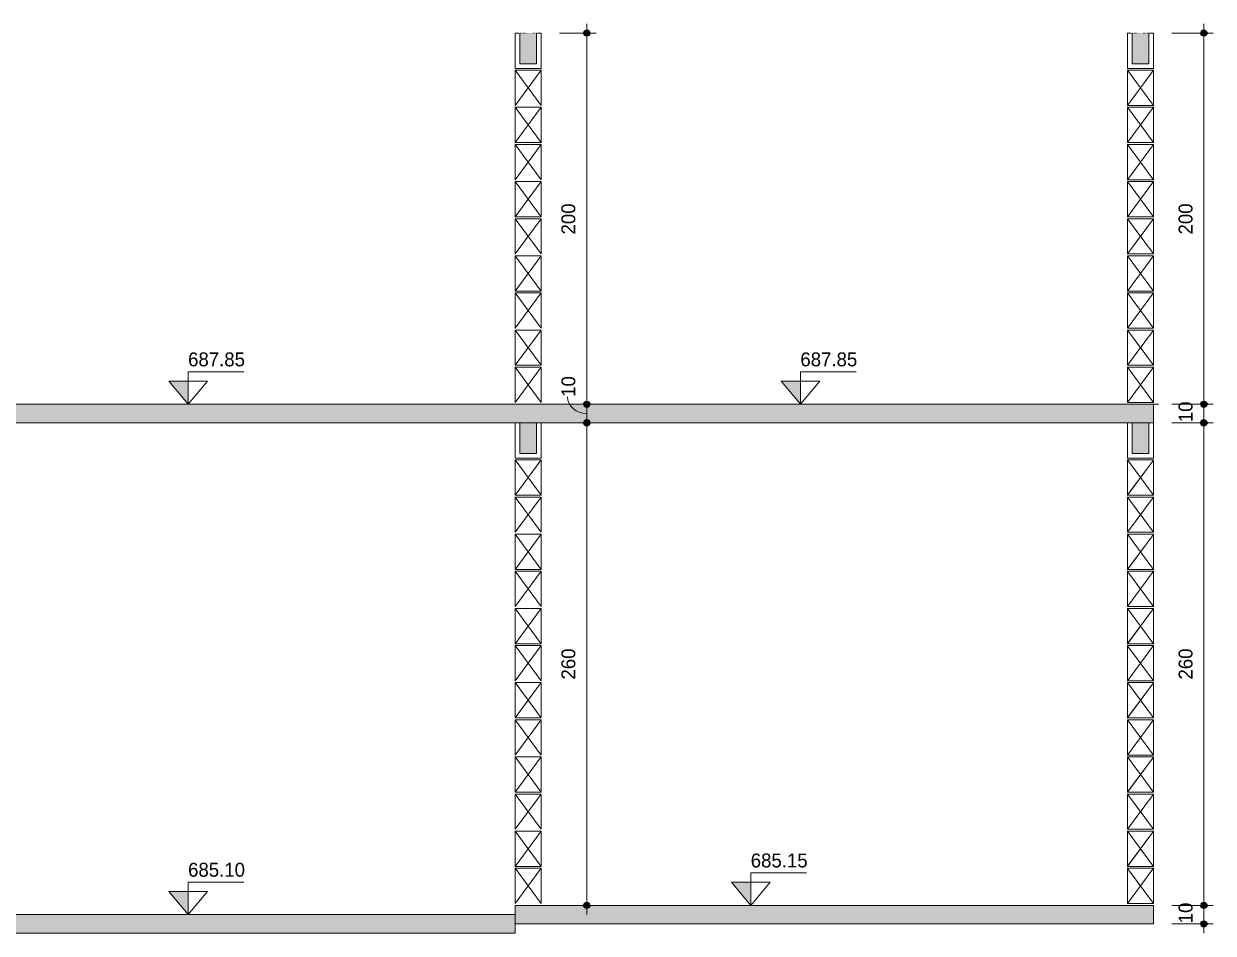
# Model space of a CAD drawing. Header units: centimetres. Extents: x 170 to 15941, y -2277 to 8860.
# Drawn here: x 11388 to 12029, y 1875 to 2365 of the extents above; entities that cross this region are included whole.
import ezdxf

# ---------------------------------------------------------------- set-up
doc = ezdxf.new("R2010")
doc.units = ezdxf.units.CM
doc.linetypes.add('Pontilhada', pattern=[0.6, 0, -0.6])
for name, color, linetype, lineweight, true_color in [('A-ANNO-DIMS-1', 1, 'Continuous', 9, 0xff0000), ('A-FLOR-1', 251, 'Continuous', 9, 0x505050), ('ARQ', 9, 'Continuous', 9, 0xc0c0c0), ('GAR-ARQ-EX-1007-COBB2-R03-LIMPA_dwg-1', 9, 'Continuous', 9, 0xc0c0c0), ('S-BEAM-3', 7, 'Pontilhada', 9, 0xffffff), ('S-BEAM-4', 9, 'Pontilhada', 9, 0xc0c0c0)]:
    doc.layers.add(name, color=color, linetype=linetype, lineweight=lineweight, true_color=true_color)
for name, color, linetype, lineweight in [('A-ANNO-DIMS-50', 7, 'Continuous', 9), ('A-FLOR-2', 7, 'Continuous', 20), ('G-ANNO-DIMS', 7, 'Continuous', 9), ('G-ANNO-TEXT', 7, 'Continuous', 9), ('S-BEAM', 7, 'Continuous', 9), ('S-BEAM-1', 7, 'Continuous', 13)]:
    doc.layers.add(name, color=color, linetype=linetype, lineweight=lineweight)
doc.styles.add('Bahnschrift_7', font='', dxfattribs={"height": 7.5})
doc.styles.get('Bahnschrift_7').set_extended_font_data('Bahnschrift')
doc.dimstyles.new('COTA_LINEAR_1', dxfattribs={"dimscale": 30.48, "dimtxt": 8.33133, "dimasz": 0.393701, "dimexe": 0.164042, "dimexo": 0.328084, "dimgap": 0.131234, "dimtad": 1, "dimdec": 0, "dimzin": 0, "dimdsep": 46, "dimtxsty": 'Bahnschrift_7', "dimblk1": 'DOTSMALL', "dimblk2": 'DOTSMALL', "dimsah": 1, "dimcen": 0.09, "dimdle": 0.164042, "dimazin": 0, "dimtfac": 1, "dimtdec": 4, "dimtix": 1, "dimtmove": 1, "dimatfit": 3, "dimfxl": 1, "dimtvp": 1, "dimtolj": 1, "dimtzin": 0, "dimarcsym": 2})
doc.dimstyles.new('COTA_LINEAR_3', dxfattribs={"dimscale": 30.48, "dimtxt": 8.33133, "dimasz": 0.393701, "dimexe": 0.164042, "dimexo": 0.328084, "dimgap": 0.131234, "dimtad": 1, "dimdec": 0, "dimzin": 0, "dimdsep": 46, "dimtxsty": 'Bahnschrift_7', "dimblk1": 'DOTSMALL', "dimblk2": 'DOTSMALL', "dimsah": 1, "dimcen": 0.09, "dimdle": 0.164042, "dimazin": 0, "dimtfac": 1, "dimtdec": 4, "dimtix": 1, "dimtmove": 0, "dimatfit": 3, "dimfxl": 1, "dimtvp": 1, "dimtolj": 1, "dimtzin": 0, "dimarcsym": 2})

# ---------------------------------------------------------------- blocks, each defined once
blk = doc.blocks.new('LEONE - BLOCO 14X39X1 - LEONE - BLOCO 14X39X19-2886981-CORTE A-COB')
at = {"layer": 'S-BEAM-1'}
for p, q in [((1324.37, 2180), (1338.37, 2161)), ((1338.37, 2180), (1324.37, 2161)), ((1324.37, 2161), (1324.37, 2180)), ((1324.37, 2180), (1338.37, 2180)), ((1325.62, 2180), (1337.12, 2180)), ((1338.37, 2180), (1338.37, 2161)), ((1337.12, 2161), (1325.62, 2161))]:
    blk.add_line(p, q, dxfattribs=at)
blk = doc.blocks.new('LEONE - BLOCO 14X39X1 - LEONE - BLOCO 14X39X19-V18-CORTE A-COB')
at = {"layer": 'S-BEAM-1'}
for p, q in [((1324.37, 2180), (1338.37, 2161)), ((1338.37, 2180), (1324.37, 2161)), ((1324.37, 2161), (1324.37, 2180)), ((1324.37, 2180), (1338.37, 2180)), ((1337.12, 2180), (1325.62, 2180)), ((1338.37, 2180), (1338.37, 2161)), ((1324.37, 2161), (1338.37, 2161))]:
    blk.add_line(p, q, dxfattribs=at)
blk = doc.blocks.new('LEONE - BLOCO 14x04x19 - LEONE - BLOCO 14x04x19-533013-CORTE A-COB')
at = {"layer": 'S-BEAM-1'}
for p, q in [((1324.37, 2180), (1338.37, 2161)), ((1338.37, 2180), (1324.37, 2161)), ((1324.37, 2161), (1324.37, 2180)), ((1324.37, 2180), (1338.37, 2180)), ((1324.37, 2180), (1338.37, 2180)), ((1338.37, 2180), (1338.37, 2161)), ((1338.37, 2161), (1324.37, 2161))]:
    blk.add_line(p, q, dxfattribs=at)
blk = doc.blocks.new('LEONE - BLOCO 14X39X1 - LEONE - BLOCO 14X39X19-V19-CORTE A-COB')
at = {"layer": 'S-BEAM-1'}
for p, q in [((-100.63, 2200), (-86.63, 2181)), ((-86.63, 2200), (-100.63, 2181)), ((-100.63, 2181), (-100.63, 2200)), ((-100.63, 2200), (-86.63, 2200)), ((-86.63, 2200), (-86.63, 2181))]:
    blk.add_line(p, q, dxfattribs=at)
blk = doc.blocks.new('LEONE - BLOCO CANALETA 14X39X1 - LEONE - BLOCO CANALETA 14X39X19-2457813-CORTE A-COB')
at = {"layer": 'S-BEAM'}
for p, q in [((994.37, 2360), (994.37, 2341)), ((996.37, 2360), (994.37, 2360)), ((996.87, 2343.5), (996.87, 2360)), ((1005.87, 2360), (1005.87, 2343.5)), ((1008.37, 2360), (1006.37, 2360)), ((1008.37, 2341), (1008.37, 2360)), ((994.37, 2341), (1008.37, 2341)), ((1005.87, 2343.5), (996.87, 2343.5))]:
    blk.add_line(p, q, dxfattribs=at)
blk = doc.blocks.new('LEONE - BLOCO CANALETA 14X39X1 - LEONE - BLOCO CANALETA 14X39X19-V20-CORTE A-COB')
at = {"layer": 'S-BEAM'}
for p, q in [((994.37, 2360), (994.37, 2341)), ((996.37, 2360), (994.37, 2360)), ((1008.37, 2360), (1006.37, 2360)), ((1008.37, 2341), (1008.37, 2360)), ((994.37, 2341), (1008.37, 2341))]:
    blk.add_line(p, q, dxfattribs=at)
blk = doc.blocks.new('LEONE - BARRA GRAUTE CANALETA - LEONE - BARRA GRAUTE CANALETA-384534-CORTE A-COB')
at = {"layer": 'S-BEAM-4'}
blk.add_hatch(color=256, dxfattribs=at).paths.add_polyline_path([(1005.87, 2343.5), (1005.87, 2360), (996.87, 2360), (996.87, 2343.5)])
at = {"layer": 'S-BEAM-3'}
for p, q in [((1005.87, 2360), (996.87, 2360)), ((996.87, 2360), (996.87, 2343.5)), ((1005.87, 2343.5), (1005.87, 2360)), ((996.87, 2343.5), (1005.87, 2343.5))]:
    blk.add_line(p, q, dxfattribs=at)
blk = doc.blocks.new('LEONE - BLOCO 14x04x19 - LEONE - BLOCO 14x04x19-V22-CORTE A-COB')
at = {"layer": 'S-BEAM-1'}
for p, q in [((1324.37, 2200), (1338.37, 2181)), ((1338.37, 2200), (1324.37, 2181)), ((1324.37, 2181), (1324.37, 2200)), ((1324.37, 2200), (1338.37, 2200)), ((1338.37, 2200), (1338.37, 2181)), ((1338.37, 2181), (1324.37, 2181))]:
    blk.add_line(p, q, dxfattribs=at)
blk = doc.blocks.new('LEONE - BARRA GRAUTE CANALETA - LEONE - BARRA GRAUTE CANALETA-V23-CORTE A-COB')
at = {"layer": 'S-BEAM-4'}
blk.add_hatch(color=256, dxfattribs=at).paths.add_polyline_path([(1335.87, 2343.5), (1335.87, 2360), (1326.87, 2360), (1326.87, 2343.5)])
at = {"layer": 'S-BEAM-3'}
for p, q in [((1335.87, 2360), (1326.87, 2360)), ((1326.87, 2360), (1326.87, 2343.5)), ((1335.87, 2343.5), (1335.87, 2360)), ((1326.87, 2343.5), (1335.87, 2343.5))]:
    blk.add_line(p, q, dxfattribs=at)
blk = doc.blocks.new('GAR-ARQ-EX-1007-COBB2-R03-LIMPA_dwg-3083485-CORTE A-COB')
at = {"layer": 'ARQ'}
for p, q in [((-1158.63, 2160), (1306.37, 2160)), ((1306.37, 2160), (-1158.63, 2160)), ((991.37, 2160), (-843.63, 2160)), ((-843.63, 2160), (991.37, 2160)), ((-828.63, 2160), (976.37, 2160)), ((1026.37, 2160), (976.37, 2160)), ((976.37, 2160), (1026.37, 2160)), ((1341.37, 2160), (991.37, 2160)), ((991.37, 2160), (1011.37, 2160)), ((1011.37, 2160), (991.37, 2160)), ((1008.37, 2160), (994.37, 2160)), ((994.37, 2160), (1008.37, 2160)), ((994.37, 2160), (1008.37, 2160)), ((1011.37, 2160), (1321.37, 2160)), ((1026.37, 2160), (1306.37, 2160))]:
    blk.add_line(p, q, dxfattribs=at)
blk = doc.blocks.new('LEONE - BLOCO 14x34x19 - LEONE - BLOCO 14x34x19-541693-CORTE A-COB')
at = {"layer": 'S-BEAM-1'}
for p, q in [((1338.37, 1910), (1324.37, 1891)), ((1324.37, 1891), (1324.37, 1910)), ((1324.37, 1910), (1338.37, 1910)), ((1324.37, 1909.9), (1338.37, 1891)), ((1338.37, 1910), (1338.37, 1891)), ((1324.37, 1900.5), (1324.37, 1903.25)), ((1324.37, 1900.5), (1324.37, 1897.75)), ((1338.37, 1900.5), (1338.37, 1903.25)), ((1338.37, 1900.5), (1338.37, 1897.75)), ((1338.37, 1891), (1324.37, 1891))]:
    blk.add_line(p, q, dxfattribs=at)
blk = doc.blocks.new('LEONE - BLOCO 14X39X19 - LEONE - BLOCO 14X39X19-554799-CORTE A-COB')
at = {"layer": 'S-BEAM-1'}
for p, q in [((994.37, 1910), (1008.37, 1891)), ((1008.37, 1910), (994.37, 1891)), ((994.37, 1891), (994.37, 1910)), ((994.37, 1910), (1008.37, 1910)), ((1008.37, 1910), (1008.37, 1891))]:
    blk.add_line(p, q, dxfattribs=at)
blk = doc.blocks.new('LEONE - BLOCO 14X39X19 - LEONE - BLOCO 14X39X19-V33-CORTE A-COB')
at = {"layer": 'S-BEAM-1'}
for p, q in [((569.37, 1910), (583.37, 1891)), ((583.37, 1910), (569.37, 1891)), ((569.37, 1891), (569.37, 1910)), ((569.37, 1910), (583.37, 1910)), ((570.62, 1910), (582.12, 1910)), ((583.37, 1910), (583.37, 1891)), ((583.37, 1891), (569.37, 1891))]:
    blk.add_line(p, q, dxfattribs=at)
blk = doc.blocks.new('LEONE - BLOCO 14X39X19 - LEONE - BLOCO 14X39X19-V34-CORTE A-COB')
at = {"layer": 'S-BEAM-1'}
for p, q in [((569.37, 1910), (583.37, 1891)), ((583.37, 1910), (569.37, 1891)), ((569.37, 1891), (569.37, 1910)), ((569.37, 1910), (583.37, 1910)), ((582.12, 1910), (570.62, 1910)), ((583.37, 1910), (583.37, 1891)), ((569.37, 1891), (583.37, 1891))]:
    blk.add_line(p, q, dxfattribs=at)
blk = doc.blocks.new('LEONE - BLOCO 14x34x19 - LEONE - BLOCO 14x34x19-V37-CORTE A-COB')
at = {"layer": 'S-BEAM-1'}
for p, q in [((1324.37, 1930), (1338.37, 1911)), ((1324.37, 1930), (1324.37, 1911)), ((1338.37, 1930), (1324.37, 1930)), ((1324.37, 1930), (1338.37, 1911)), ((1338.37, 1929.9), (1324.37, 1911)), ((1338.37, 1929.9), (1324.37, 1911)), ((1325.62, 1930), (1337.12, 1930)), ((1338.37, 1911), (1338.37, 1930)), ((1338.37, 1929.9), (1338.37, 1911)), ((1324.37, 1911), (1338.37, 1911)), ((1337.12, 1911), (1325.62, 1911))]:
    blk.add_line(p, q, dxfattribs=at)
blk = doc.blocks.new('LEONE - BLOCO 14x34x19 - LEONE - BLOCO 14x34x19-V38-CORTE A-COB')
at = {"layer": 'S-BEAM-1'}
for p, q in [((1324.37, 1930), (1338.37, 1911)), ((1324.37, 1930), (1324.37, 1911)), ((1338.37, 1930), (1324.37, 1930)), ((1324.37, 1930), (1338.37, 1911)), ((1324.37, 1930), (1324.37, 1910.8)), ((1338.37, 1929.9), (1324.37, 1911)), ((1338.37, 1929.9), (1324.49, 1911.16)), ((1337.12, 1930), (1325.62, 1930)), ((1338.37, 1911), (1338.37, 1930)), ((1338.37, 1911), (1338.37, 1929.9)), ((1324.37, 1920.5), (1324.37, 1923.25)), ((1338.37, 1920.5), (1338.37, 1923.25)), ((1324.37, 1920.5), (1324.37, 1917.75)), ((1338.37, 1920.5), (1338.37, 1917.75)), ((1324.37, 1911), (1338.37, 1911)), ((1325.62, 1911), (1337.12, 1911))]:
    blk.add_line(p, q, dxfattribs=at)
blk = doc.blocks.new('LEONE - BLOCO CANALETA 14X39X2 - LEONE - BLOCO CANALETA 14X39X19-2679375-CORTE A-COB')
at = {"layer": 'S-BEAM'}
for p, q in [((-100.63, 2150), (-100.63, 2131)), ((-98.63, 2150), (-100.63, 2150)), ((-98.13, 2133.5), (-98.13, 2150)), ((-89.13, 2150), (-89.13, 2133.5)), ((-86.63, 2150), (-88.63, 2150)), ((-86.63, 2131), (-86.63, 2150)), ((-100.63, 2131), (-86.63, 2131)), ((-89.13, 2133.5), (-98.13, 2133.5))]:
    blk.add_line(p, q, dxfattribs=at)
blk = doc.blocks.new('LEONE - BARRA GRAUTE CANALETA - LEONE - BARRA GRAUTE CANALETA-V45-CORTE A-COB')
at = {"layer": 'S-BEAM-4'}
blk.add_hatch(color=256, dxfattribs=at).paths.add_polyline_path([(1326.87, 2133.5), (1335.87, 2133.5), (1335.87, 2150), (1326.87, 2150)])
at = {"layer": 'S-BEAM-3'}
for p, q in [((1335.87, 2150), (1326.87, 2150)), ((1326.87, 2150), (1326.87, 2133.5)), ((1335.87, 2133.5), (1335.87, 2150)), ((1326.87, 2133.5), (1335.87, 2133.5))]:
    blk.add_line(p, q, dxfattribs=at)
blk = doc.blocks.new('LEONE - BLOCO CANALETA 14X39X2 - LEONE - BLOCO CANALETA 14X39X19-V46-CORTE A-COB')
at = {"layer": 'S-BEAM'}
for p, q in [((1324.37, 2150), (1324.37, 2131)), ((1338.37, 2131), (1338.37, 2150)), ((1324.37, 2131), (1338.37, 2131))]:
    blk.add_line(p, q, dxfattribs=at)
blk = doc.blocks.new('LEONE - BARRA GRAUTE CANALETA - LEONE - BARRA GRAUTE CANALETA-V44-CORTE A-COB')
at = {"layer": 'S-BEAM-4'}
blk.add_hatch(color=256, dxfattribs=at).paths.add_polyline_path([(-98.13, 2133.5), (-89.13, 2133.5), (-89.13, 2150), (-98.13, 2150)])
at = {"layer": 'S-BEAM-3'}
for p, q in [((-89.13, 2150), (-98.13, 2150)), ((-98.13, 2150), (-98.13, 2133.5)), ((-89.13, 2133.5), (-89.13, 2150)), ((-98.13, 2133.5), (-89.13, 2133.5))]:
    blk.add_line(p, q, dxfattribs=at)
blk = doc.blocks.new('DIMBLOCK411-CORTE A-COB')
at = {"layer": 'A-ANNO-DIMS-50', "lineweight": 35, "true_color": 0xff0000}
h = blk.add_hatch(color=1, dxfattribs=at)
edge = h.paths.add_edge_path()
edge.add_arc((12023.64, 1890), 1.5, 0, 360)
h = blk.add_hatch(color=1, dxfattribs=at)
edge = h.paths.add_edge_path()
edge.add_arc((12023.64, 1880), 1.5, 0, 360)
at = {"layer": 'A-ANNO-DIMS-50', "color": 1, "true_color": 0xff0000}
for p, q in [((12006.37, 1890), (12028.64, 1890)), ((12023.64, 1890), (12006.37, 1890)), ((12023.64, 1875), (12023.64, 1890)), ((12006.37, 1880), (12028.64, 1880)), ((12023.64, 1880), (12006.37, 1880))]:
    blk.add_line(p, q, dxfattribs=at)
at = {"layer": 'A-ANNO-DIMS-50', "color": 1, "lineweight": 35, "true_color": 0xff0000}
for centre in [(12023.64, 1890), (12023.64, 1880)]:
    blk.add_circle(centre, 1.5, dxfattribs=at)
at = {"layer": 'A-ANNO-DIMS-50', "color": 0, "insert": (12009.99, 1880.33), "char_height": 7.5, "width": 11.2094, "attachment_point": 1, "rotation": 90, "line_spacing_factor": 1.009858, "style": 'Bahnschrift_7'}
blk.add_mtext('10', dxfattribs=at)
blk = doc.blocks.new('_DotSmall')
at = {"color": 0, "linetype": 'ByBlock', "const_width": 0.5}
blk.add_lwpolyline([(-0.0625, 0, 1), (0.0625, 0, 1)], format="xyb", close=True, dxfattribs=at)
blk = doc.blocks.new('DIMBLOCK412-CORTE A-COB')
at = {"layer": 'A-ANNO-DIMS-50', "lineweight": 35, "true_color": 0xff0000}
h = blk.add_hatch(color=1, dxfattribs=at)
edge = h.paths.add_edge_path()
edge.add_arc((12023.64, 2150), 1.5, 0, 360)
h = blk.add_hatch(color=1, dxfattribs=at)
edge = h.paths.add_edge_path()
edge.add_arc((12023.64, 1890), 1.5, 0, 360)
at = {"layer": 'A-ANNO-DIMS-50', "color": 1, "true_color": 0xff0000}
for p, q in [((12006.37, 2150), (12028.64, 2150)), ((12023.64, 2150), (12006.37, 2150)), ((12023.64, 1890), (12023.64, 2150)), ((12006.37, 1890), (12028.64, 1890)), ((12023.64, 1890), (12006.37, 1890))]:
    blk.add_line(p, q, dxfattribs=at)
at = {"layer": 'A-ANNO-DIMS-50', "color": 1, "lineweight": 35, "true_color": 0xff0000}
for centre in [(12023.64, 2150), (12023.64, 1890)]:
    blk.add_circle(centre, 1.5, dxfattribs=at)
at = {"layer": 'A-ANNO-DIMS-50', "color": 0, "insert": (12009.99, 2011.67), "char_height": 7.5, "width": 19.9952, "attachment_point": 1, "rotation": 90, "line_spacing_factor": 1.009858, "style": 'Bahnschrift_7'}
blk.add_mtext('260', dxfattribs=at)
blk = doc.blocks.new('DIMBLOCK413-CORTE A-COB')
at = {"layer": 'A-ANNO-DIMS-50', "lineweight": 35, "true_color": 0xff0000}
h = blk.add_hatch(color=1, dxfattribs=at)
edge = h.paths.add_edge_path()
edge.add_arc((12023.64, 2160), 1.5, 0, 360)
h = blk.add_hatch(color=1, dxfattribs=at)
edge = h.paths.add_edge_path()
edge.add_arc((12023.64, 2150), 1.5, 0, 360)
at = {"layer": 'A-ANNO-DIMS-50', "color": 1, "true_color": 0xff0000}
for p, q in [((12006.37, 2160), (12028.64, 2160)), ((12023.64, 2160), (12006.37, 2160)), ((12023.64, 2150), (12023.64, 2160)), ((12006.37, 2150), (12028.64, 2150)), ((12023.64, 2150), (12006.37, 2150))]:
    blk.add_line(p, q, dxfattribs=at)
at = {"layer": 'A-ANNO-DIMS-50', "color": 1, "lineweight": 35, "true_color": 0xff0000}
for centre in [(12023.64, 2160), (12023.64, 2150)]:
    blk.add_circle(centre, 1.5, dxfattribs=at)
at = {"layer": 'A-ANNO-DIMS-50', "color": 0, "insert": (12009.99, 2150.33), "char_height": 7.5, "width": 11.2094, "attachment_point": 1, "rotation": 90, "line_spacing_factor": 1.009858, "style": 'Bahnschrift_7'}
blk.add_mtext('10', dxfattribs=at)
blk = doc.blocks.new('DIMBLOCK414-CORTE A-COB')
at = {"layer": 'A-ANNO-DIMS-50', "lineweight": 35, "true_color": 0xff0000}
h = blk.add_hatch(color=1, dxfattribs=at)
edge = h.paths.add_edge_path()
edge.add_arc((12023.64, 2360), 1.5, 0, 360)
h = blk.add_hatch(color=1, dxfattribs=at)
edge = h.paths.add_edge_path()
edge.add_arc((12023.64, 2160), 1.5, 0, 360)
at = {"layer": 'A-ANNO-DIMS-50', "color": 1, "true_color": 0xff0000}
for p, q in [((12006.37, 2360), (12028.64, 2360)), ((12023.64, 2360), (12006.37, 2360)), ((12023.64, 2160), (12023.64, 2365)), ((12006.37, 2160), (12028.64, 2160)), ((12023.64, 2160), (12006.37, 2160))]:
    blk.add_line(p, q, dxfattribs=at)
at = {"layer": 'A-ANNO-DIMS-50', "color": 1, "lineweight": 35, "true_color": 0xff0000}
for centre in [(12023.64, 2360), (12023.64, 2160)]:
    blk.add_circle(centre, 1.5, dxfattribs=at)
at = {"layer": 'A-ANNO-DIMS-50', "color": 0, "insert": (12009.99, 2251.48), "char_height": 7.5, "width": 20.4496, "attachment_point": 1, "rotation": 90, "line_spacing_factor": 1.009858, "style": 'Bahnschrift_7'}
blk.add_mtext('200', dxfattribs=at)
blk = doc.blocks.new('DIMBLOCK431-CORTE A-COB')
at = {"layer": 'A-ANNO-DIMS-50', "lineweight": 35, "true_color": 0xff0000}
h = blk.add_hatch(color=1, dxfattribs=at)
edge = h.paths.add_edge_path()
edge.add_arc((11690.98, 2150), 1.5, 0, 360)
h = blk.add_hatch(color=1, dxfattribs=at)
edge = h.paths.add_edge_path()
edge.add_arc((11690.98, 1890), 1.5, 0, 360)
at = {"layer": 'A-ANNO-DIMS-50', "color": 1, "true_color": 0xff0000}
for p, q in [((11698.86, 2150), (11685.98, 2150)), ((11690.98, 1885), (11690.98, 2150)), ((11690.98, 2150), (11698.86, 2150)), ((11698.86, 1890), (11685.98, 1890)), ((11690.98, 1890), (11698.86, 1890))]:
    blk.add_line(p, q, dxfattribs=at)
at = {"layer": 'A-ANNO-DIMS-50', "color": 1, "lineweight": 35, "true_color": 0xff0000}
for centre in [(11690.98, 2150), (11690.98, 1890)]:
    blk.add_circle(centre, 1.5, dxfattribs=at)
at = {"layer": 'A-ANNO-DIMS-50', "color": 0, "insert": (11677.33, 2011.67), "char_height": 7.5, "width": 19.9952, "attachment_point": 1, "rotation": 90, "line_spacing_factor": 1.009858, "style": 'Bahnschrift_7'}
blk.add_mtext('260', dxfattribs=at)
blk = doc.blocks.new('DIMBLOCK432-CORTE A-COB')
at = {"layer": 'A-ANNO-DIMS-50', "lineweight": 35, "true_color": 0xff0000}
h = blk.add_hatch(color=1, dxfattribs=at)
edge = h.paths.add_edge_path()
edge.add_arc((11690.98, 2160), 1.5, 0, 360)
h = blk.add_hatch(color=1, dxfattribs=at)
edge = h.paths.add_edge_path()
edge.add_arc((11690.98, 2150), 1.5, 0, 360)
at = {"layer": 'A-ANNO-DIMS-50', "color": 1, "true_color": 0xff0000}
for p, q in [((11698.86, 2160), (11685.98, 2160)), ((11690.98, 2150), (11690.98, 2160)), ((11690.98, 2160), (11698.86, 2160)), ((11698.86, 2150), (11685.98, 2150)), ((11690.98, 2150), (11698.86, 2150))]:
    blk.add_line(p, q, dxfattribs=at)
at = {"layer": 'A-ANNO-DIMS-50', "color": 1, "lineweight": 35, "true_color": 0xff0000}
for centre in [(11690.98, 2160), (11690.98, 2150)]:
    blk.add_circle(centre, 1.5, dxfattribs=at)
at = {"layer": 'A-ANNO-DIMS-50', "color": 1, "true_color": 0xff0000}
blk.add_ellipse((11690.98, 2163.99), major_axis=(10.31, 0), ratio=0.871647, start_param=3.141593, end_param=4.712389, dxfattribs=at)
at = {"layer": 'A-ANNO-DIMS-50', "color": 0, "insert": (11677.33, 2163.99), "char_height": 7.5, "width": 11.2094, "attachment_point": 1, "rotation": 90, "line_spacing_factor": 1.009858, "style": 'Bahnschrift_7'}
blk.add_mtext('10', dxfattribs=at)
blk = doc.blocks.new('DIMBLOCK433-CORTE A-COB')
at = {"layer": 'A-ANNO-DIMS-50', "lineweight": 35, "true_color": 0xff0000}
h = blk.add_hatch(color=1, dxfattribs=at)
edge = h.paths.add_edge_path()
edge.add_arc((11690.98, 2360), 1.5, 0, 360)
h = blk.add_hatch(color=1, dxfattribs=at)
edge = h.paths.add_edge_path()
edge.add_arc((11690.98, 2160), 1.5, 0, 360)
at = {"layer": 'A-ANNO-DIMS-50', "color": 1, "true_color": 0xff0000}
for p, q in [((11676.37, 2360), (11695.98, 2360)), ((11690.98, 2360), (11676.37, 2360)), ((11690.98, 2160), (11690.98, 2365)), ((11698.86, 2160), (11685.98, 2160)), ((11690.98, 2160), (11698.86, 2160))]:
    blk.add_line(p, q, dxfattribs=at)
at = {"layer": 'A-ANNO-DIMS-50', "color": 1, "lineweight": 35, "true_color": 0xff0000}
for centre in [(11690.98, 2360), (11690.98, 2160)]:
    blk.add_circle(centre, 1.5, dxfattribs=at)
at = {"layer": 'A-ANNO-DIMS-50', "color": 0, "insert": (11677.33, 2251.48), "char_height": 7.5, "width": 20.4496, "attachment_point": 1, "rotation": 90, "line_spacing_factor": 1.009858, "style": 'Bahnschrift_7'}
blk.add_mtext('200', dxfattribs=at)
blk = doc.blocks.new('Elevações de ponto - Cabeça de nível - corte-3478671-CORTE A-COB')
at = {"layer": 'G-ANNO-DIMS'}
blk.add_hatch(color=256, dxfattribs=at).paths.add_polyline_path([(-374.97, 2672.5), (-374.97, 2660), (-385.36, 2672.5)])
for p, q in [((-374.97, 2677.5), (-344.97, 2677.5)), ((-374.97, 2672.5), (-374.97, 2677.5)), ((-385.36, 2672.5), (-374.97, 2660)), ((-374.97, 2672.5), (-385.36, 2672.5)), ((-385.36, 2672.5), (-374.97, 2660)), ((-374.97, 2672.5), (-374.97, 2660)), ((-374.97, 2660), (-364.58, 2672.5)), ((-364.58, 2672.5), (-374.97, 2672.5)), ((-374.97, 2660), (-374.97, 2672.5))]:
    blk.add_line(p, q, dxfattribs=at)

msp = doc.modelspace()

# ---------------------------------------------------------------- hatches: boundary and pattern name
at = {"layer": 'A-FLOR-1'}
h = msp.add_hatch(color=256, dxfattribs=at)
h.paths.add_polyline_path([(10755.55, 2150), (11996.37, 2150), (11996.37, 2160), (10557.37, 2160), (10557.37, 2150)])
h.paths.add_polyline_path([(9467.37, 2150), (10236.37, 2150), (10236.37, 2160), (9467.37, 2160)])
h = msp.add_hatch(color=256, dxfattribs=at)
h.paths.add_polyline_path([(10557.37, 1880), (10826.37, 1880), (10826.37, 1890), (10557.37, 1890)])
h.paths.add_polyline_path([(11996.37, 1880), (11996.37, 1890), (11652.37, 1890), (11652.37, 1880)])
h.paths.add_polyline_path([(10236.37, 1880), (10236.37, 1890), (10222.37, 1890), (10222.37, 1880)])
h.paths.add_polyline_path([(9467.37, 1880), (9811.37, 1880), (9811.37, 1890), (9467.37, 1890), (9467.37, 1885)])
h = msp.add_hatch(color=256, dxfattribs=at)
h.paths.add_polyline_path([(11652.37, 1875), (11652.37, 1885), (10826.37, 1885), (10826.37, 1875)])
h.paths.add_polyline_path([(10222.37, 1875), (10222.37, 1885), (9811.37, 1885), (9811.37, 1875)])

# ---------------------------------------------------------------- linework, layer by layer
at = {"layer": 'A-FLOR-2'}
for p, q in [((11996.37, 2160), (10557.37, 2160)), ((11996.37, 2150), (11996.37, 2160)), ((10557.37, 2150), (11996.37, 2150)), ((11652.37, 1885), (10826.37, 1885)), ((11996.37, 1890), (11652.37, 1890)), ((11652.37, 1890), (11652.37, 1875)), ((11996.37, 1880), (11996.37, 1890)), ((11652.37, 1880), (11996.37, 1880)), ((10826.37, 1875), (11652.37, 1875))]:
    msp.add_line(p, q, dxfattribs=at)

# ---------------------------------------------------------------- block references
at = {"layer": 'G-ANNO-DIMS'}
for p in [(11851.13, -500), (12181.13, -500), (12154.39, -770), (11851.13, -775)]:
    msp.add_blockref('Elevações de ponto - Cabeça de nível - corte-3478671-CORTE A-COB', p, dxfattribs=at)
at = {"layer": 'GAR-ARQ-EX-1007-COBB2-R03-LIMPA_dwg-1'}
msp.add_blockref('GAR-ARQ-EX-1007-COBB2-R03-LIMPA_dwg-3083485-CORTE A-COB', (10658, 0), dxfattribs=at)
at = {"layer": 'S-BEAM'}
for name, p in [('LEONE - BLOCO CANALETA 14X39X1 - LEONE - BLOCO CANALETA 14X39X19-2457813-CORTE A-COB', (10658, 0)), ('LEONE - BLOCO CANALETA 14X39X1 - LEONE - BLOCO CANALETA 14X39X19-V20-CORTE A-COB', (10658, 0)), ('LEONE - BLOCO CANALETA 14X39X1 - LEONE - BLOCO CANALETA 14X39X19-2457813-CORTE A-COB', (10988, 0)), ('LEONE - BLOCO CANALETA 14X39X1 - LEONE - BLOCO CANALETA 14X39X19-V20-CORTE A-COB', (10988, 0)), ('LEONE - BLOCO 14X39X1 - LEONE - BLOCO 14X39X19-V18-CORTE A-COB', (10658, 160)), ('LEONE - BLOCO 14x04x19 - LEONE - BLOCO 14x04x19-533013-CORTE A-COB', (10658, 160)), ('LEONE - BLOCO 14X39X1 - LEONE - BLOCO 14X39X19-V18-CORTE A-COB', (10328, 140)), ('LEONE - BLOCO 14x04x19 - LEONE - BLOCO 14x04x19-V22-CORTE A-COB', (10658, 120)), ('LEONE - BLOCO 14X39X1 - LEONE - BLOCO 14X39X19-V18-CORTE A-COB', (10658, 120)), ('LEONE - BLOCO 14x04x19 - LEONE - BLOCO 14x04x19-533013-CORTE A-COB', (10658, 120)), ('LEONE - BLOCO 14X39X1 - LEONE - BLOCO 14X39X19-V18-CORTE A-COB', (10328, 100)), ('LEONE - BLOCO 14x04x19 - LEONE - BLOCO 14x04x19-V22-CORTE A-COB', (10658, 80)), ('LEONE - BLOCO 14X39X1 - LEONE - BLOCO 14X39X19-V18-CORTE A-COB', (10658, 80)), ('LEONE - BLOCO 14x04x19 - LEONE - BLOCO 14x04x19-533013-CORTE A-COB', (10658, 80)), ('LEONE - BLOCO 14X39X1 - LEONE - BLOCO 14X39X19-V18-CORTE A-COB', (10328, 60)), ('LEONE - BLOCO 14x04x19 - LEONE - BLOCO 14x04x19-V22-CORTE A-COB', (10658, 40)), ('LEONE - BLOCO 14X39X1 - LEONE - BLOCO 14X39X19-V18-CORTE A-COB', (10658, 40)), ('LEONE - BLOCO 14x04x19 - LEONE - BLOCO 14x04x19-533013-CORTE A-COB', (10658, 40)), ('LEONE - BLOCO 14X39X1 - LEONE - BLOCO 14X39X19-V18-CORTE A-COB', (10328, 20)), ('LEONE - BLOCO 14x04x19 - LEONE - BLOCO 14x04x19-V22-CORTE A-COB', (10658, 0)), ('LEONE - BLOCO 14X39X1 - LEONE - BLOCO 14X39X19-V18-CORTE A-COB', (10658, 0)), ('LEONE - BLOCO 14x04x19 - LEONE - BLOCO 14x04x19-533013-CORTE A-COB', (10658, 0)), ('LEONE - BLOCO CANALETA 14X39X2 - LEONE - BLOCO CANALETA 14X39X19-2679375-CORTE A-COB', (11753, 0)), ('LEONE - BLOCO CANALETA 14X39X2 - LEONE - BLOCO CANALETA 14X39X19-2679375-CORTE A-COB', (12083, 0)), ('LEONE - BLOCO CANALETA 14X39X2 - LEONE - BLOCO CANALETA 14X39X19-V46-CORTE A-COB', (10658, 0)), ('LEONE - BLOCO 14X39X19 - LEONE - BLOCO 14X39X19-V34-CORTE A-COB', (11083, 220)), ('LEONE - BLOCO 14x34x19 - LEONE - BLOCO 14x34x19-V38-CORTE A-COB', (10658, 200)), ('LEONE - BLOCO 14X39X19 - LEONE - BLOCO 14X39X19-V34-CORTE A-COB', (11083, 180)), ('LEONE - BLOCO 14x34x19 - LEONE - BLOCO 14x34x19-V38-CORTE A-COB', (10658, 160)), ('LEONE - BLOCO 14X39X19 - LEONE - BLOCO 14X39X19-V34-CORTE A-COB', (11083, 140)), ('LEONE - BLOCO 14x34x19 - LEONE - BLOCO 14x34x19-V38-CORTE A-COB', (10658, 120)), ('LEONE - BLOCO 14X39X19 - LEONE - BLOCO 14X39X19-V34-CORTE A-COB', (11083, 100)), ('LEONE - BLOCO 14x34x19 - LEONE - BLOCO 14x34x19-V38-CORTE A-COB', (10658, 80)), ('LEONE - BLOCO 14X39X19 - LEONE - BLOCO 14X39X19-V34-CORTE A-COB', (11083, 60)), ('LEONE - BLOCO 14x34x19 - LEONE - BLOCO 14x34x19-V38-CORTE A-COB', (10658, 40)), ('LEONE - BLOCO 14X39X19 - LEONE - BLOCO 14X39X19-V34-CORTE A-COB', (11083, 20)), ('LEONE - BLOCO 14x34x19 - LEONE - BLOCO 14x34x19-V38-CORTE A-COB', (10658, 0))]:
    msp.add_blockref(name, p, dxfattribs=at)
at = {"layer": 'S-BEAM-1'}
for name, p in [('LEONE - BLOCO 14X39X1 - LEONE - BLOCO 14X39X19-V19-CORTE A-COB', (11753, 140)), ('LEONE - BLOCO 14X39X1 - LEONE - BLOCO 14X39X19-2886981-CORTE A-COB', (10658, 160)), ('LEONE - BLOCO 14X39X1 - LEONE - BLOCO 14X39X19-2886981-CORTE A-COB', (10328, 140)), ('LEONE - BLOCO 14X39X1 - LEONE - BLOCO 14X39X19-2886981-CORTE A-COB', (10658, 140)), ('LEONE - BLOCO 14X39X1 - LEONE - BLOCO 14X39X19-V19-CORTE A-COB', (11753, 100)), ('LEONE - BLOCO 14X39X1 - LEONE - BLOCO 14X39X19-2886981-CORTE A-COB', (10658, 120)), ('LEONE - BLOCO 14X39X1 - LEONE - BLOCO 14X39X19-2886981-CORTE A-COB', (10328, 100)), ('LEONE - BLOCO 14X39X1 - LEONE - BLOCO 14X39X19-2886981-CORTE A-COB', (10658, 100)), ('LEONE - BLOCO 14X39X1 - LEONE - BLOCO 14X39X19-V19-CORTE A-COB', (11753, 60)), ('LEONE - BLOCO 14X39X1 - LEONE - BLOCO 14X39X19-2886981-CORTE A-COB', (10658, 80)), ('LEONE - BLOCO 14X39X1 - LEONE - BLOCO 14X39X19-2886981-CORTE A-COB', (10328, 60)), ('LEONE - BLOCO 14X39X1 - LEONE - BLOCO 14X39X19-2886981-CORTE A-COB', (10658, 60)), ('LEONE - BLOCO 14X39X1 - LEONE - BLOCO 14X39X19-V19-CORTE A-COB', (11753, 20)), ('LEONE - BLOCO 14X39X1 - LEONE - BLOCO 14X39X19-2886981-CORTE A-COB', (10658, 40)), ('LEONE - BLOCO 14X39X1 - LEONE - BLOCO 14X39X19-2886981-CORTE A-COB', (10328, 20)), ('LEONE - BLOCO 14X39X1 - LEONE - BLOCO 14X39X19-2886981-CORTE A-COB', (10658, 20)), ('LEONE - BLOCO 14X39X1 - LEONE - BLOCO 14X39X19-V19-CORTE A-COB', (11753, -20)), ('LEONE - BLOCO 14X39X1 - LEONE - BLOCO 14X39X19-2886981-CORTE A-COB', (10658, 0)), ('LEONE - BLOCO 14X39X19 - LEONE - BLOCO 14X39X19-V33-CORTE A-COB', (11083, 220)), ('LEONE - BLOCO 14x34x19 - LEONE - BLOCO 14x34x19-V37-CORTE A-COB', (10658, 200)), ('LEONE - BLOCO 14X39X19 - LEONE - BLOCO 14X39X19-554799-CORTE A-COB', (10658, 200)), ('LEONE - BLOCO 14x34x19 - LEONE - BLOCO 14x34x19-541693-CORTE A-COB', (10658, 200)), ('LEONE - BLOCO 14X39X19 - LEONE - BLOCO 14X39X19-V33-CORTE A-COB', (11083, 180)), ('LEONE - BLOCO 14x34x19 - LEONE - BLOCO 14x34x19-V37-CORTE A-COB', (10658, 160)), ('LEONE - BLOCO 14X39X19 - LEONE - BLOCO 14X39X19-554799-CORTE A-COB', (10658, 160)), ('LEONE - BLOCO 14x34x19 - LEONE - BLOCO 14x34x19-541693-CORTE A-COB', (10658, 160)), ('LEONE - BLOCO 14X39X19 - LEONE - BLOCO 14X39X19-V33-CORTE A-COB', (11083, 140)), ('LEONE - BLOCO 14x34x19 - LEONE - BLOCO 14x34x19-V37-CORTE A-COB', (10658, 120)), ('LEONE - BLOCO 14X39X19 - LEONE - BLOCO 14X39X19-554799-CORTE A-COB', (10658, 120)), ('LEONE - BLOCO 14x34x19 - LEONE - BLOCO 14x34x19-541693-CORTE A-COB', (10658, 120)), ('LEONE - BLOCO 14X39X19 - LEONE - BLOCO 14X39X19-V33-CORTE A-COB', (11083, 100)), ('LEONE - BLOCO 14x34x19 - LEONE - BLOCO 14x34x19-V37-CORTE A-COB', (10658, 80)), ('LEONE - BLOCO 14X39X19 - LEONE - BLOCO 14X39X19-554799-CORTE A-COB', (10658, 80)), ('LEONE - BLOCO 14x34x19 - LEONE - BLOCO 14x34x19-541693-CORTE A-COB', (10658, 80)), ('LEONE - BLOCO 14X39X19 - LEONE - BLOCO 14X39X19-V33-CORTE A-COB', (11083, 60)), ('LEONE - BLOCO 14x34x19 - LEONE - BLOCO 14x34x19-V37-CORTE A-COB', (10658, 40)), ('LEONE - BLOCO 14X39X19 - LEONE - BLOCO 14X39X19-554799-CORTE A-COB', (10658, 40)), ('LEONE - BLOCO 14x34x19 - LEONE - BLOCO 14x34x19-541693-CORTE A-COB', (10658, 40)), ('LEONE - BLOCO 14X39X19 - LEONE - BLOCO 14X39X19-V33-CORTE A-COB', (11083, 20)), ('LEONE - BLOCO 14x34x19 - LEONE - BLOCO 14x34x19-V37-CORTE A-COB', (10658, 0)), ('LEONE - BLOCO 14X39X19 - LEONE - BLOCO 14X39X19-554799-CORTE A-COB', (10658, 0)), ('LEONE - BLOCO 14x34x19 - LEONE - BLOCO 14x34x19-541693-CORTE A-COB', (10658, 0))]:
    msp.add_blockref(name, p, dxfattribs=at)
at = {"layer": 'S-BEAM-3'}
for name, p in [('LEONE - BARRA GRAUTE CANALETA - LEONE - BARRA GRAUTE CANALETA-384534-CORTE A-COB', (10658, 0)), ('LEONE - BARRA GRAUTE CANALETA - LEONE - BARRA GRAUTE CANALETA-V23-CORTE A-COB', (10658, 0)), ('LEONE - BARRA GRAUTE CANALETA - LEONE - BARRA GRAUTE CANALETA-V44-CORTE A-COB', (11753, 0)), ('LEONE - BARRA GRAUTE CANALETA - LEONE - BARRA GRAUTE CANALETA-V45-CORTE A-COB', (10658, 0))]:
    msp.add_blockref(name, p, dxfattribs=at)

# ---------------------------------------------------------------- texts
at = {"layer": 'G-ANNO-DIMS', "char_height": 7.5, "attachment_point": 1, "line_spacing_factor": 1.009858, "style": 'Bahnschrift_7'}
for s, insert, width in [('21.60', (11481.24, 2186.56), 26.9926), ('21.60', (11811.24, 2186.56), 26.9926), ('18.85', (11480.78, 1911.56), 28.0923), ('18.90', (11784.24, 1916.56), 27.5925)]:
    msp.add_mtext(s, dxfattribs=dict(at, insert=insert, width=width))

# ---------------------------------------------------------------- dimensions: what is measured, and where the dimension line sits
at = {"layer": 'A-ANNO-DIMS-1'}
for base, p1, p2, override, picture, middle in [((11690.98, 2360), (11688.86, 2160), (11666.37, 2360), {"dimpost": '<>', "dimfxl": 201.259644}, 'DIMBLOCK433-CORTE A-COB', (11683.14, 2260)), ((12023.64, 2360), (11996.37, 2160), (11996.37, 2360), {"dimpost": '<>', "dimfxl": 200}, 'DIMBLOCK414-CORTE A-COB', (12015.8, 2260)), ((12023.64, 2160), (11996.37, 2150), (11996.37, 2160), {"dimpost": '<>', "dimfxl": 10}, 'DIMBLOCK413-CORTE A-COB', (12015.8, 2155)), ((11690.98, 2150), (11688.86, 1890), (11688.86, 2150), {"dimpost": '<>', "dimfxl": 260}, 'DIMBLOCK431-CORTE A-COB', (11683.14, 2020)), ((12023.64, 2150), (11996.37, 1890), (11996.37, 2150), {"dimpost": '<>', "dimfxl": 260}, 'DIMBLOCK412-CORTE A-COB', (12015.8, 2020)), ((12023.64, 1890), (11996.37, 1880), (11996.37, 1890), {"dimpost": '<>', "dimfxl": 10}, 'DIMBLOCK411-CORTE A-COB', (12015.8, 1885))]:
    dim = msp.add_linear_dim(base=base, p1=p1, p2=p2, angle=90, dimstyle='COTA_LINEAR_3', override=override, dxfattribs=at)
    dim.commit()
    dim.dimension.update_dxf_attribs({"geometry": picture, "text_midpoint": middle})
dim = msp.add_linear_dim(base=(11690.98, 2160), p1=(11688.86, 2150), p2=(11688.86, 2160), angle=90, dimstyle='COTA_LINEAR_1', override={"dimpost": '<>', "dimfxl": 10}, dxfattribs=at)
dim.commit()
dim.dimension.update_dxf_attribs({"geometry": 'DIMBLOCK432-CORTE A-COB', "text_midpoint": (11682.33, 2169.59), "dimtype": 160, "text_rotation": 90})

# ---------------------------------------------------------------- next in the draw order: texts
at = {"layer": 'G-ANNO-TEXT', "char_height": 7.5, "attachment_point": 1, "style": 'Bahnschrift_7', "bg_fill": 3, "box_fill_scale": 1.25, "bg_fill_color": 9, "bg_fill_true_color": 13158600, "bg_fill_transparency": 0}
for s, insert, width in [('687.85', (11476.12, 2187.94), 36.8776), ('687.85', (11806.12, 2187.94), 36.8776), ('685.15', (11779.38, 1917.94), 34.4726), ('685.10', (11476.12, 1912.94), 34.8734)]:
    msp.add_mtext(s, dxfattribs=dict(at, insert=insert, width=width))

doc.saveas('drawing.dxf')
